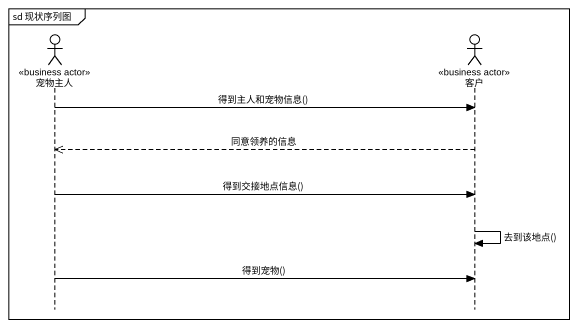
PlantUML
@startuml
mainframe sd 现状序列图
hide footbox
actor 宠物主人 <<business actor>>
actor 客户 <<business actor>>

宠物主人 -> 客户 : 得到主人和宠物信息()
客户 -->> 宠物主人 : 同意领养的信息
宠物主人 -> 客户 : 得到交接地点信息()
客户 -> 客户 : 去到该地点()
宠物主人 -> 客户 : 得到宠物()
@enduml
